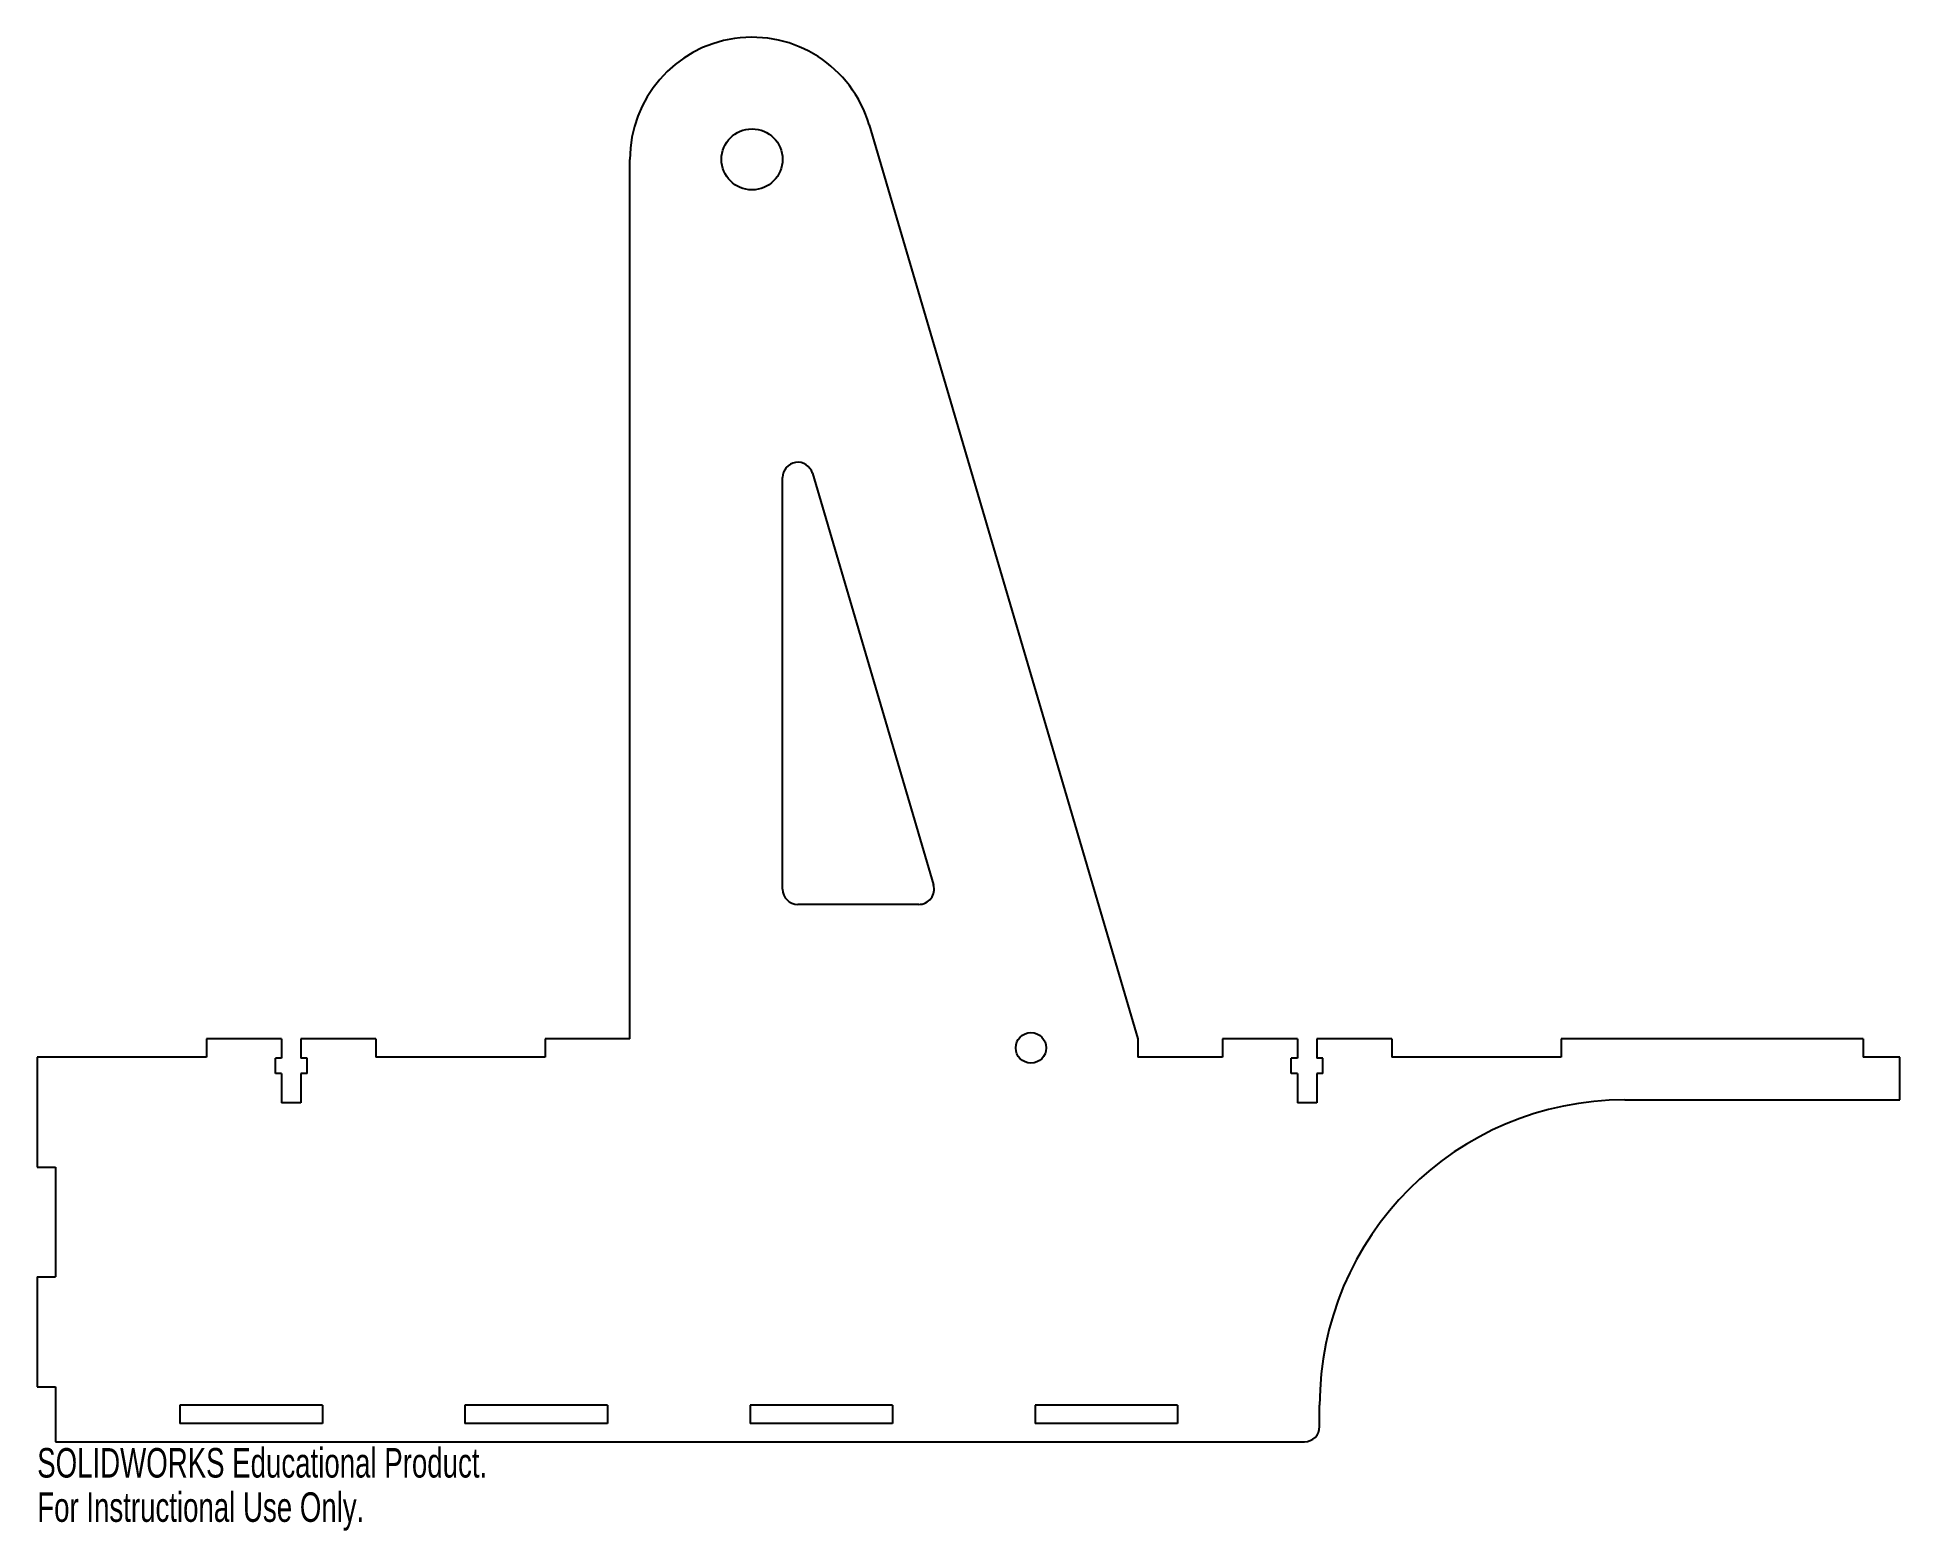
# Model space of a CAD drawing. Header units: millimetres. Extents: x -152 to 152, y -48 to 197.
import ezdxf

# ---------------------------------------------------------------- set-up
doc = ezdxf.new("R2010")
doc.units = ezdxf.units.MM
doc.styles.add('SLDTEXTSTYLE0', font='TXT', dxfattribs={"width": 0.7})

msp = doc.modelspace()

# ---------------------------------------------------------------- linework, layer by layer
at = {"color": 7, "linetype": 'Continuous', "lineweight": 25}
for p, q in [((-16.27, 182.64), (27.73, 33)), ((-55.45, 33), (-55.45, 177)), ((-25.56, 125.6), (-5.74, 58.21)), ((-30.45, 57.5), (-30.45, 124.9)), ((-8.14, 55), (-27.95, 55)), ((-112.51, 33), (-124.77, 33)), ((-124.77, 33), (-124.77, 30)), ((-112.51, 33), (-112.51, 29.82)), ((-97.05, 33), (-109.31, 33)), ((-109.31, 33), (-109.31, 29.82)), ((-97.05, 33), (-97.05, 30)), ((-55.45, 33), (-69.32, 33)), ((-69.32, 33), (-69.32, 30)), ((27.73, 33), (27.73, 30)), ((53.85, 33), (41.59, 33)), ((41.59, 33), (41.59, 30)), ((53.85, 33), (53.85, 29.82)), ((69.32, 33), (57.05, 33)), ((57.05, 33), (57.05, 29.82)), ((69.32, 33), (69.32, 30)), ((146.5, 33), (97.05, 33)), ((97.05, 33), (97.05, 30)), ((146.5, 33), (146.5, 30)), ((-124.77, 30), (-152.5, 30)), ((-152.5, 30), (-152.5, 12)), ((-113.51, 27.32), (-113.51, 29.82)), ((-112.51, 29.82), (-113.51, 29.82)), ((-108.31, 29.82), (-109.31, 29.82)), ((-108.31, 27.32), (-108.31, 29.82)), ((-69.32, 30), (-97.05, 30)), ((41.59, 30), (27.73, 30)), ((52.85, 27.32), (52.85, 29.82)), ((53.85, 29.82), (52.85, 29.82)), ((58.05, 29.82), (57.05, 29.82)), ((58.05, 27.32), (58.05, 29.82)), ((97.05, 30), (69.32, 30)), ((152.5, 30), (146.5, 30)), ((152.5, 23), (152.5, 30)), ((-112.51, 27.32), (-113.51, 27.32)), ((-112.51, 27.32), (-112.51, 22.5)), ((-108.31, 27.32), (-109.31, 27.32)), ((-109.31, 27.32), (-109.31, 22.5)), ((53.85, 27.32), (52.85, 27.32)), ((53.85, 27.32), (53.85, 22.5)), ((58.05, 27.32), (57.05, 27.32)), ((57.05, 27.32), (57.05, 22.5)), ((-109.31, 22.5), (-112.51, 22.5)), ((57.05, 22.5), (53.85, 22.5)), ((107.5, 23), (152.5, 23)), ((-152.5, 12), (-149.5, 12)), ((-149.5, 12), (-149.5, -6)), ((-152.5, -6), (-149.5, -6)), ((-152.5, -6), (-152.5, -24)), ((-152.5, -24), (-149.5, -24)), ((-149.5, -24), (-149.5, -33)), ((-129.16, -27), (-129.16, -30)), ((-105.81, -27), (-129.16, -27)), ((-105.81, -27), (-105.81, -30)), ((-82.47, -27), (-82.47, -30)), ((-59.13, -27), (-82.47, -27)), ((-59.13, -27), (-59.13, -30)), ((-35.78, -27), (-35.78, -30)), ((-12.44, -27), (-35.78, -27)), ((-12.44, -27), (-12.44, -30)), ((10.9, -27), (10.9, -30)), ((34.25, -27), (10.9, -27)), ((34.25, -27), (34.25, -30)), ((57.5, -30.5), (57.5, -27)), ((-105.81, -30), (-129.16, -30)), ((-59.13, -30), (-82.47, -30)), ((-12.44, -30), (-35.78, -30)), ((34.25, -30), (10.9, -30)), ((-149.5, -33), (55, -33))]:
    msp.add_line(p, q, dxfattribs=at)
for centre, radius in [((-35.45, 177), 5), ((10.23, 31.5), 2.5)]:
    msp.add_circle(centre, radius, dxfattribs=at)
for centre, radius, start, end in [((-35.45, 177), 20, 16.3831, 180), ((-27.95, 124.9), 2.5, 16.3831, 180), ((-8.14, 57.5), 2.5, 270, 16.3831), ((-27.95, 57.5), 2.5, 180, 270), ((107.5, -27), 50, 90, 180), ((55, -30.5), 2.5, 270, 0)]:
    msp.add_arc(centre, radius, start, end, dxfattribs=at)

# ---------------------------------------------------------------- texts
at = {"color": 7, "linetype": 'Continuous', "char_height": 4.8336, "attachment_point": 1, "style": 'SLDTEXTSTYLE0'}
for s, insert in [('SOLIDWORKS Educational Product.', (-152.5, -34.02)), ('For Instructional Use Only.', (-152.5, -41.27))]:
    msp.add_mtext(s, dxfattribs=dict(at, insert=insert))

doc.saveas('drawing.dxf')
